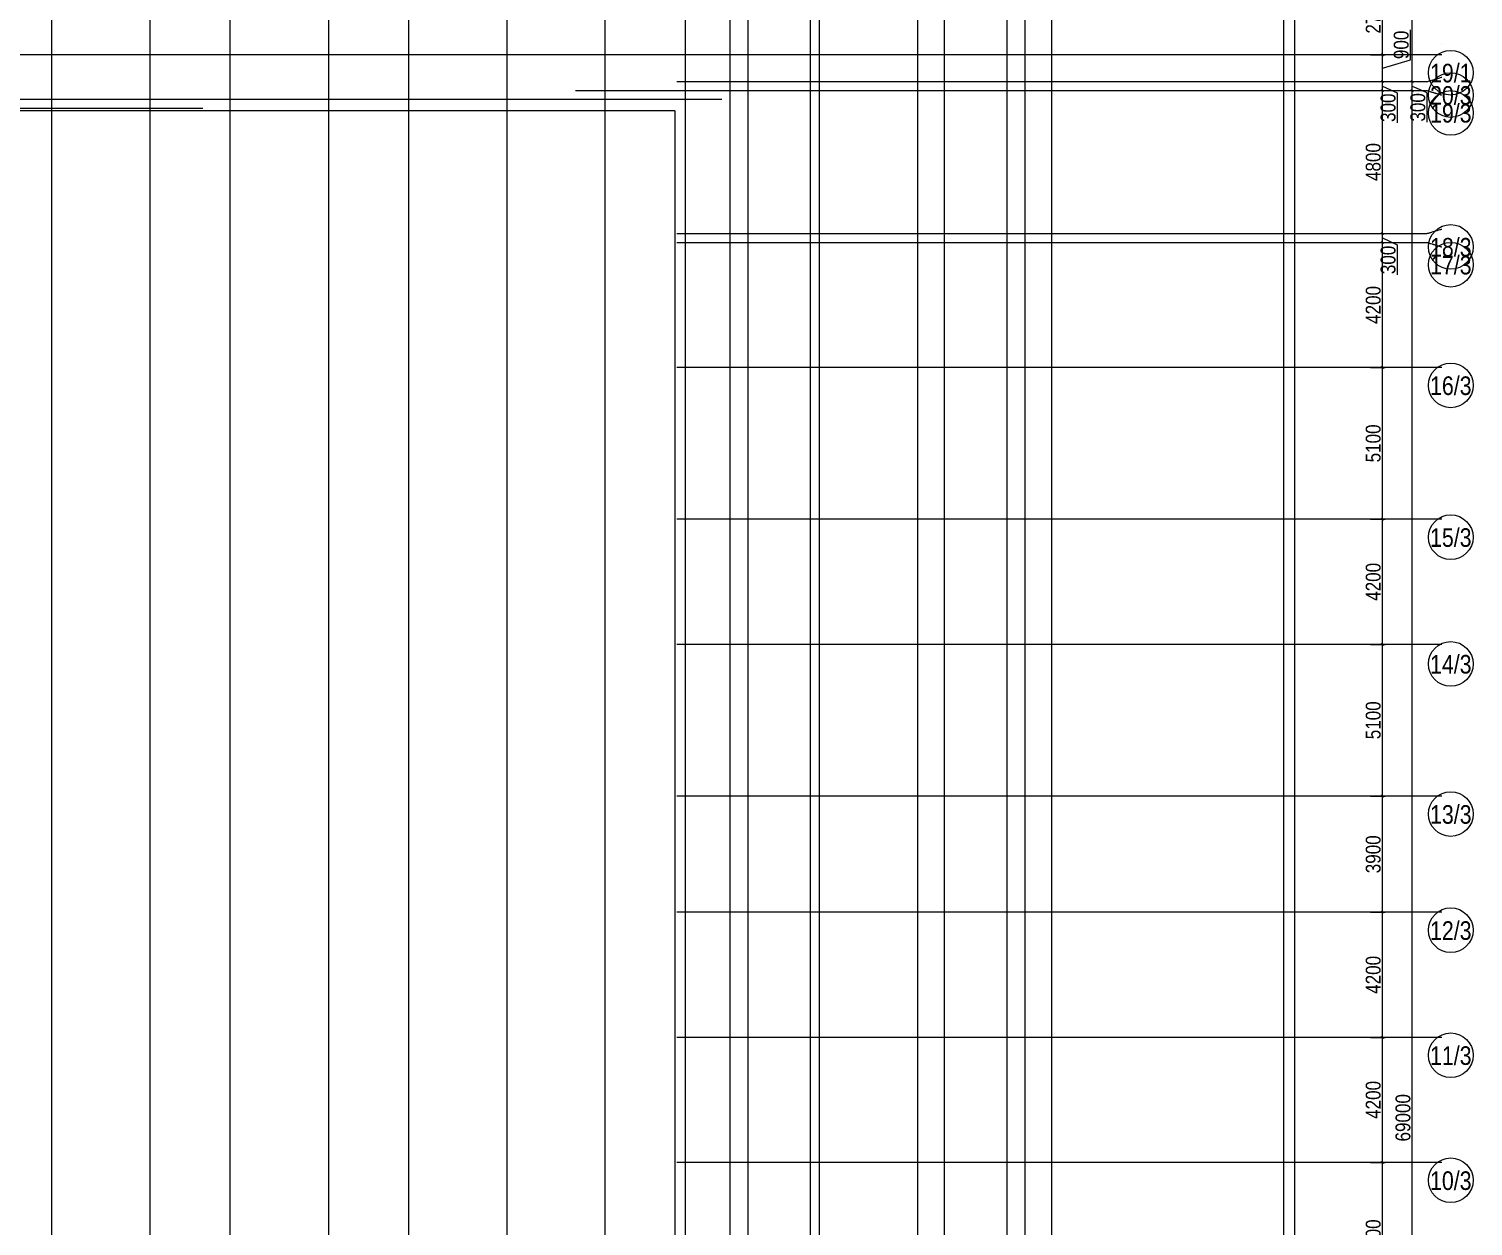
# Model space of a CAD drawing. Header units: millimetres. Extents: x 538266 to 1167394, y 114608 to 637157.
# Drawn here: x 901670 to 950198, y 153274 to 193485 of the extents above; entities that cross this region are included whole.
import ezdxf
from ezdxf.enums import TextEntityAlignment as Align

# ---------------------------------------------------------------- set-up
doc = ezdxf.new("R2010")
doc.units = ezdxf.units.MM
doc.linetypes.add('CENTER2', pattern=[28.575, 19.05, -3.175, 3.175, -3.175])
doc.linetypes.add('DASHED', pattern=[19.05, 12.7, -6.35])
doc.layers.get('Defpoints').update_dxf_attribs({"color": 140})
doc.layers.add('АР_Делит', color=120, linetype='Continuous', lineweight=0, plot=False)
doc.layers.add('РД_Оси_100', color=7, linetype='Continuous', lineweight=0, true_color=0x525252)
doc.layers.add('РД_Оси_размер', color=8, linetype='Continuous', lineweight=0)
doc.styles.add('style1', font='ARIALN.TTF')
doc.styles.add('ккк', font='isocpeur.ttf', dxfattribs={"width": 0.85, "oblique": 15})
doc.dimstyles.new('Dim100_ареал', dxfattribs={"dimscale": 100, "dimtxt": 2.5, "dimasz": 1, "dimexe": 1, "dimexo": 1, "dimgap": 0.5, "dimtad": 1, "dimzin": 12, "dimdsep": 46, "dimtxsty": 'style1', "dimblk": 'ARCHTICK', "dimcen": 1, "dimdle": 1, "dimclrd": 256, "dimclre": 256, "dimaunit": 1, "dimadec": 0, "dimazin": 3, "dimtfac": 1, "dimtmove": 1, "dimatfit": 3, "dimldrblk": 'OPEN30', "dimfxl": 4, "dimfxlon": 1, "dimtolj": 1, "dimtzin": 0, "dimlwd": 9, "dimlwe": 9, "dimarcsym": 0})

# ---------------------------------------------------------------- blocks, each defined once
blk = doc.blocks.new('A-iden')
at = {"linetype": 'Continuous', "lineweight": 5}
blk.add_circle((0, -4), 3, dxfattribs=at)
at = {"color": 0, "linetype": 'Continuous', "lineweight": 20, "style": 'ккк', "width": 0.85}
blk.add_attdef('ID', text='', height=8, dxfattribs=at).set_placement((0.31, -3.85), align=Align.MIDDLE_CENTER)
blk = doc.blocks.new('_ArchTick')
at = {"color": 0, "linetype": 'ByBlock', "const_width": 0.15}
blk.add_lwpolyline([(-0.5, -0.5), (0.5, 0.5)], dxfattribs=at)
blk = doc.blocks.new('*D902')
at = {"layer": 'Defpoints', "color": 0, "transparency": 16777216}
for p in [(116910, 69000), (118910, 69000), (116910, 0)]:
    blk.add_point(p, dxfattribs=at)
at = {"layer": 'РД_Оси_размер', "lineweight": 9, "transparency": 16777216}
for p, q in [((118510, 69000), (119010, 69000)), ((118910, -100), (118910, 69100)), ((118510, 0), (119010, 0))]:
    blk.add_line(p, q, dxfattribs=at)
at = {"layer": 'РД_Оси_размер', "lineweight": 9, "transparency": 16777216, "xscale": 100, "yscale": 100, "zscale": 100}
for p, rotation in [((118910, 69000), 90), ((118910, 0), 270)]:
    blk.add_blockref('_ArchTick', p, dxfattribs=dict(at, rotation=rotation))
at = {"layer": 'РД_Оси_размер', "color": 0, "transparency": 16777216, "insert": (118605, 34500), "char_height": 500, "attachment_point": 5, "rotation": 90, "style": 'style1'}
blk.add_mtext('\\A1;69000', dxfattribs=at)
blk = doc.blocks.new('_Open30')
at = {"color": 0, "linetype": 'ByBlock', "lineweight": -2}
for p, q in [((-1, 0.27), (0, 0)), ((0, 0), (-1, -0.27)), ((0, 0), (-1, 0))]:
    blk.add_line(p, q, dxfattribs=at)
blk = doc.blocks.new('*D903')
at = {"layer": 'Defpoints', "color": 0, "transparency": 16777216}
for p in [(116910, 69300), (116910, 69000), (118910, 69300)]:
    blk.add_point(p, dxfattribs=at)
at = {"layer": 'РД_Оси_размер', "lineweight": 9, "transparency": 16777216}
for p, q in [((118910, 68900), (118910, 69400)), ((118510, 69300), (119010, 69300)), ((118510, 69000), (119010, 69000)), ((118910, 69150), (119410, 68939)), ((119410, 68939), (119410, 67935))]:
    blk.add_line(p, q, dxfattribs=at)
at = {"layer": 'РД_Оси_размер', "lineweight": 9, "transparency": 16777216, "xscale": 100, "yscale": 100, "zscale": 100}
for p, rotation in [((118910, 69300), 90), ((118910, 69000), 270)]:
    blk.add_blockref('_ArchTick', p, dxfattribs=dict(at, rotation=rotation))
at = {"layer": 'РД_Оси_размер', "color": 0, "transparency": 16777216, "insert": (119105, 68437), "char_height": 500, "attachment_point": 5, "rotation": 90, "style": 'style1'}
blk.add_mtext('\\A1;300', dxfattribs=at)
blk = doc.blocks.new('*D910')
at = {"layer": 'Defpoints', "color": 0, "transparency": 16777216}
for p in [(116910, 33000), (117910, 33000), (116910, 27900)]:
    blk.add_point(p, dxfattribs=at)
at = {"layer": 'РД_Оси_размер', "lineweight": 9, "transparency": 16777216}
for p, q in [((117510, 33000), (118010, 33000)), ((117910, 27800), (117910, 33100)), ((117510, 27900), (118010, 27900))]:
    blk.add_line(p, q, dxfattribs=at)
at = {"layer": 'РД_Оси_размер', "lineweight": 9, "transparency": 16777216, "xscale": 100, "yscale": 100, "zscale": 100}
for p, rotation in [((117910, 33000), 90), ((117910, 27900), 270)]:
    blk.add_blockref('_ArchTick', p, dxfattribs=dict(at, rotation=rotation))
at = {"layer": 'РД_Оси_размер', "color": 0, "transparency": 16777216, "insert": (117605, 30450), "char_height": 500, "attachment_point": 5, "rotation": 90, "style": 'style1'}
blk.add_mtext('\\A1;5100', dxfattribs=at)
blk = doc.blocks.new('*D911')
at = {"layer": 'Defpoints', "color": 0, "transparency": 16777216}
for p in [(116910, 37200), (117910, 37200), (116910, 33000)]:
    blk.add_point(p, dxfattribs=at)
at = {"layer": 'РД_Оси_размер', "lineweight": 9, "transparency": 16777216}
for p, q in [((117510, 37200), (118010, 37200)), ((117910, 32900), (117910, 37300)), ((117510, 33000), (118010, 33000))]:
    blk.add_line(p, q, dxfattribs=at)
at = {"layer": 'РД_Оси_размер', "lineweight": 9, "transparency": 16777216, "xscale": 100, "yscale": 100, "zscale": 100}
for p, rotation in [((117910, 37200), 90), ((117910, 33000), 270)]:
    blk.add_blockref('_ArchTick', p, dxfattribs=dict(at, rotation=rotation))
at = {"layer": 'РД_Оси_размер', "color": 0, "transparency": 16777216, "insert": (117605, 35100), "char_height": 500, "attachment_point": 5, "rotation": 90, "style": 'style1'}
blk.add_mtext('\\A1;4200', dxfattribs=at)
blk = doc.blocks.new('*D912')
at = {"layer": 'Defpoints', "color": 0, "transparency": 16777216}
for p in [(116910, 41400), (117910, 41400), (116910, 37200)]:
    blk.add_point(p, dxfattribs=at)
at = {"layer": 'РД_Оси_размер', "lineweight": 9, "transparency": 16777216}
for p, q in [((117510, 41400), (118010, 41400)), ((117910, 37100), (117910, 41500)), ((117510, 37200), (118010, 37200))]:
    blk.add_line(p, q, dxfattribs=at)
at = {"layer": 'РД_Оси_размер', "lineweight": 9, "transparency": 16777216, "xscale": 100, "yscale": 100, "zscale": 100}
for p, rotation in [((117910, 41400), 90), ((117910, 37200), 270)]:
    blk.add_blockref('_ArchTick', p, dxfattribs=dict(at, rotation=rotation))
at = {"layer": 'РД_Оси_размер', "color": 0, "transparency": 16777216, "insert": (117605, 39300), "char_height": 500, "attachment_point": 5, "rotation": 90, "style": 'style1'}
blk.add_mtext('\\A1;4200', dxfattribs=at)
blk = doc.blocks.new('*D913')
at = {"layer": 'Defpoints', "color": 0, "transparency": 16777216}
for p in [(116910, 45300), (117910, 45300), (116910, 41400)]:
    blk.add_point(p, dxfattribs=at)
at = {"layer": 'РД_Оси_размер', "lineweight": 9, "transparency": 16777216}
for p, q in [((117510, 45300), (118010, 45300)), ((117910, 41300), (117910, 45400)), ((117510, 41400), (118010, 41400))]:
    blk.add_line(p, q, dxfattribs=at)
at = {"layer": 'РД_Оси_размер', "lineweight": 9, "transparency": 16777216, "xscale": 100, "yscale": 100, "zscale": 100}
for p, rotation in [((117910, 45300), 90), ((117910, 41400), 270)]:
    blk.add_blockref('_ArchTick', p, dxfattribs=dict(at, rotation=rotation))
at = {"layer": 'РД_Оси_размер', "color": 0, "transparency": 16777216, "insert": (117605, 43350), "char_height": 500, "attachment_point": 5, "rotation": 90, "style": 'style1'}
blk.add_mtext('\\A1;3900', dxfattribs=at)
blk = doc.blocks.new('*D914')
at = {"layer": 'Defpoints', "color": 0, "transparency": 16777216}
for p in [(116910, 50400), (117910, 50400), (116910, 45300)]:
    blk.add_point(p, dxfattribs=at)
at = {"layer": 'РД_Оси_размер', "lineweight": 9, "transparency": 16777216}
for p, q in [((117910, 45200), (117910, 50500)), ((117510, 50400), (118010, 50400)), ((117510, 45300), (118010, 45300))]:
    blk.add_line(p, q, dxfattribs=at)
at = {"layer": 'РД_Оси_размер', "lineweight": 9, "transparency": 16777216, "xscale": 100, "yscale": 100, "zscale": 100}
for p, rotation in [((117910, 50400), 90), ((117910, 45300), 270)]:
    blk.add_blockref('_ArchTick', p, dxfattribs=dict(at, rotation=rotation))
at = {"layer": 'РД_Оси_размер', "color": 0, "transparency": 16777216, "insert": (117605, 47850), "char_height": 500, "attachment_point": 5, "rotation": 90, "style": 'style1'}
blk.add_mtext('\\A1;5100', dxfattribs=at)
blk = doc.blocks.new('*D980')
at = {"layer": 'Defpoints', "color": 0, "transparency": 16777216}
for p in [(116910, 54600), (117910, 54600), (116910, 50400)]:
    blk.add_point(p, dxfattribs=at)
at = {"layer": 'РД_Оси_размер', "lineweight": 9, "transparency": 16777216}
for p, q in [((117510, 54600), (118010, 54600)), ((117910, 50300), (117910, 54700)), ((117510, 50400), (118010, 50400))]:
    blk.add_line(p, q, dxfattribs=at)
at = {"layer": 'РД_Оси_размер', "lineweight": 9, "transparency": 16777216, "xscale": 100, "yscale": 100, "zscale": 100}
for p, rotation in [((117910, 54600), 90), ((117910, 50400), 270)]:
    blk.add_blockref('_ArchTick', p, dxfattribs=dict(at, rotation=rotation))
at = {"layer": 'РД_Оси_размер', "color": 0, "transparency": 16777216, "insert": (117605, 52500), "char_height": 500, "attachment_point": 5, "rotation": 90, "style": 'style1'}
blk.add_mtext('\\A1;4200', dxfattribs=at)
blk = doc.blocks.new('*D981')
at = {"layer": 'Defpoints', "color": 0, "transparency": 16777216}
for p in [(116910, 59700), (117910, 59700), (116910, 54600)]:
    blk.add_point(p, dxfattribs=at)
at = {"layer": 'РД_Оси_размер', "lineweight": 9, "transparency": 16777216}
for p, q in [((117510, 59700), (118010, 59700)), ((117910, 54500), (117910, 59800)), ((117510, 54600), (118010, 54600))]:
    blk.add_line(p, q, dxfattribs=at)
at = {"layer": 'РД_Оси_размер', "lineweight": 9, "transparency": 16777216, "xscale": 100, "yscale": 100, "zscale": 100}
for p, rotation in [((117910, 59700), 90), ((117910, 54600), 270)]:
    blk.add_blockref('_ArchTick', p, dxfattribs=dict(at, rotation=rotation))
at = {"layer": 'РД_Оси_размер', "color": 0, "transparency": 16777216, "insert": (117605, 57150), "char_height": 500, "attachment_point": 5, "rotation": 90, "style": 'style1'}
blk.add_mtext('\\A1;5100', dxfattribs=at)
blk = doc.blocks.new('*D982')
at = {"layer": 'Defpoints', "color": 0, "transparency": 16777216}
for p in [(116910, 63900), (117910, 63900), (116910, 59700)]:
    blk.add_point(p, dxfattribs=at)
at = {"layer": 'РД_Оси_размер', "lineweight": 9, "transparency": 16777216}
for p, q in [((117510, 63900), (118010, 63900)), ((117910, 59600), (117910, 64000)), ((117510, 59700), (118010, 59700))]:
    blk.add_line(p, q, dxfattribs=at)
at = {"layer": 'РД_Оси_размер', "lineweight": 9, "transparency": 16777216, "xscale": 100, "yscale": 100, "zscale": 100}
for p, rotation in [((117910, 63900), 90), ((117910, 59700), 270)]:
    blk.add_blockref('_ArchTick', p, dxfattribs=dict(at, rotation=rotation))
at = {"layer": 'РД_Оси_размер', "color": 0, "transparency": 16777216, "insert": (117605, 61800), "char_height": 500, "attachment_point": 5, "rotation": 90, "style": 'style1'}
blk.add_mtext('\\A1;4200', dxfattribs=at)
blk = doc.blocks.new('*D983')
at = {"layer": 'Defpoints', "color": 0, "transparency": 16777216}
for p in [(116910, 64200), (117910, 64200), (116910, 63900)]:
    blk.add_point(p, dxfattribs=at)
at = {"layer": 'РД_Оси_размер', "lineweight": 9, "transparency": 16777216}
for p, q in [((117510, 64200), (118010, 64200)), ((117910, 63800), (117910, 64300)), ((117510, 63900), (118010, 63900)), ((117910, 64050), (118410, 63814)), ((118410, 63814), (118410, 62810))]:
    blk.add_line(p, q, dxfattribs=at)
at = {"layer": 'РД_Оси_размер', "lineweight": 9, "transparency": 16777216, "xscale": 100, "yscale": 100, "zscale": 100}
for p, rotation in [((117910, 64200), 90), ((117910, 63900), 270)]:
    blk.add_blockref('_ArchTick', p, dxfattribs=dict(at, rotation=rotation))
at = {"layer": 'РД_Оси_размер', "color": 0, "transparency": 16777216, "insert": (118105, 63312), "char_height": 500, "attachment_point": 5, "rotation": 90, "style": 'style1'}
blk.add_mtext('\\A1;300', dxfattribs=at)
blk = doc.blocks.new('*D984')
at = {"layer": 'Defpoints', "color": 0, "transparency": 16777216}
for p in [(116910, 69000), (117910, 69000), (116910, 64200)]:
    blk.add_point(p, dxfattribs=at)
at = {"layer": 'РД_Оси_размер', "lineweight": 9, "transparency": 16777216}
for p, q in [((117510, 69000), (118010, 69000)), ((117910, 64100), (117910, 69100)), ((117510, 64200), (118010, 64200))]:
    blk.add_line(p, q, dxfattribs=at)
at = {"layer": 'РД_Оси_размер', "lineweight": 9, "transparency": 16777216, "xscale": 100, "yscale": 100, "zscale": 100}
for p, rotation in [((117910, 69000), 90), ((117910, 64200), 270)]:
    blk.add_blockref('_ArchTick', p, dxfattribs=dict(at, rotation=rotation))
at = {"layer": 'РД_Оси_размер', "color": 0, "transparency": 16777216, "insert": (117605, 66600), "char_height": 500, "attachment_point": 5, "rotation": 90, "style": 'style1'}
blk.add_mtext('\\A1;4800', dxfattribs=at)
blk = doc.blocks.new('*D985')
at = {"layer": 'Defpoints', "color": 0, "transparency": 16777216}
for p in [(116910, 69300), (116910, 69000), (117910, 69300)]:
    blk.add_point(p, dxfattribs=at)
at = {"layer": 'РД_Оси_размер', "lineweight": 9, "transparency": 16777216}
for p, q in [((117910, 68900), (117910, 69400)), ((117510, 69300), (118010, 69300)), ((117510, 69000), (118010, 69000)), ((117910, 69150), (118410, 68926)), ((118410, 68926), (118410, 67922))]:
    blk.add_line(p, q, dxfattribs=at)
at = {"layer": 'РД_Оси_размер', "lineweight": 9, "transparency": 16777216, "xscale": 100, "yscale": 100, "zscale": 100}
for p, rotation in [((117910, 69300), 90), ((117910, 69000), 270)]:
    blk.add_blockref('_ArchTick', p, dxfattribs=dict(at, rotation=rotation))
at = {"layer": 'РД_Оси_размер', "color": 0, "transparency": 16777216, "insert": (118105, 68424), "char_height": 500, "attachment_point": 5, "rotation": 90, "style": 'style1'}
blk.add_mtext('\\A1;300', dxfattribs=at)
blk = doc.blocks.new('*D986')
at = {"layer": 'Defpoints', "color": 0, "transparency": 16777216}
for p in [(116910, 70200), (117910, 70200), (116910, 69300)]:
    blk.add_point(p, dxfattribs=at)
at = {"layer": 'РД_Оси_размер', "lineweight": 9, "transparency": 16777216}
for p, q in [((118851, 70032), (118851, 71037)), ((117510, 70200), (118010, 70200)), ((117910, 69200), (117910, 70300)), ((117910, 69750), (118851, 70032)), ((117510, 69300), (118010, 69300))]:
    blk.add_line(p, q, dxfattribs=at)
at = {"layer": 'РД_Оси_размер', "lineweight": 9, "transparency": 16777216, "xscale": 100, "yscale": 100, "zscale": 100}
for p, rotation in [((117910, 70200), 90), ((117910, 69300), 270)]:
    blk.add_blockref('_ArchTick', p, dxfattribs=dict(at, rotation=rotation))
at = {"layer": 'РД_Оси_размер', "color": 0, "transparency": 16777216, "insert": (118546, 70535), "char_height": 500, "attachment_point": 5, "rotation": 90, "style": 'style1'}
blk.add_mtext('\\A1;900', dxfattribs=at)
blk = doc.blocks.new('*D987')
at = {"layer": 'Defpoints', "color": 0, "transparency": 16777216}
for p in [(116910, 72900), (117910, 72900), (116910, 70200)]:
    blk.add_point(p, dxfattribs=at)
at = {"layer": 'РД_Оси_размер', "lineweight": 9, "transparency": 16777216}
for p, q in [((117510, 72900), (118010, 72900)), ((117910, 70100), (117910, 73000)), ((117510, 70200), (118010, 70200))]:
    blk.add_line(p, q, dxfattribs=at)
at = {"layer": 'РД_Оси_размер', "lineweight": 9, "transparency": 16777216, "xscale": 100, "yscale": 100, "zscale": 100}
for p, rotation in [((117910, 72900), 90), ((117910, 70200), 270)]:
    blk.add_blockref('_ArchTick', p, dxfattribs=dict(at, rotation=rotation))
at = {"layer": 'РД_Оси_размер', "color": 0, "transparency": 16777216, "insert": (117605, 71550), "char_height": 500, "attachment_point": 5, "rotation": 90, "style": 'style1'}
blk.add_mtext('\\A1;2700', dxfattribs=at)
blk = doc.blocks.new('*D856')
at = {"layer": 'Defpoints', "color": 0, "transparency": 16777216}
for p in [(114955, 100500), (118910, 100500), (116910, 69300)]:
    blk.add_point(p, dxfattribs=at)
at = {"layer": 'РД_Оси_размер', "lineweight": 9, "transparency": 16777216}
for p, q in [((118510, 100500), (119010, 100500)), ((118910, 69200), (118910, 100600)), ((118510, 69300), (119010, 69300))]:
    blk.add_line(p, q, dxfattribs=at)
at = {"layer": 'РД_Оси_размер', "lineweight": 9, "transparency": 16777216, "xscale": 100, "yscale": 100, "zscale": 100}
for p, rotation in [((118910, 100500), 90), ((118910, 69300), 270)]:
    blk.add_blockref('_ArchTick', p, dxfattribs=dict(at, rotation=rotation))
at = {"layer": 'РД_Оси_размер', "color": 0, "transparency": 16777216, "insert": (118605, 84900), "char_height": 500, "attachment_point": 5, "rotation": 90, "style": 'style1'}
blk.add_mtext('\\A1;31200', dxfattribs=at)
blk = doc.blocks.new('СОШ_2200_АР_ОСИ_М100_28.05.24')
at = {"layer": 'АР_Делит', "color": 251, "linetype": 'DASHED', "true_color": 0x636466}
blk.add_lwpolyline([(114955, 135155), (114955, -355), (93595.036, -355), (93595.036, 13855), (94145, 13855), (94145, 68320), (66055, 68320), (66055, 13857.73), (83455, 13857.73), (83455, -355), (45245, -355), (45245, 13145), (44695, 13145), (44695, 26755), (45245, 26755), (45245, 68320), (20455, 68320), (20455, 26755), (27955, 26755), (27955, 13145), (-355, 13145), (-355, 100855)], dxfattribs=at)
at = {"layer": 'РД_Оси_100', "color": 251, "linetype": 'CENTER2', "true_color": 0x636466}
for p, q in [((73200, -6155), (73200, 139938.679)), ((79200, -6155), (79200, 139938.679)), ((85200, -6155), (85200, 139938.679)), ((88500, -6155), (88500, 139938.679)), ((91800, -6155), (91800, 139938.679)), ((94500, -6155), (94500, 139938.679)), ((96000, -6155), (96000, 139938.679)), ((102300, -6155), (102300, 139938.679)), ((114600, -6155), (114600, 139938.679)), ((90799.446, 69000), (117755, 69000)), ((119910, 59700), (94200, 59700)), ((119910, 54600), (94200, 54600)), ((119910, 50400), (94200, 50400)), ((119910, 45300), (94200, 45300)), ((119910, 41400), (94200, 41400)), ((119910, 37200), (94200, 37200)), ((119910, 33000), (94200, 33000))]:
    blk.add_line(p, q, dxfattribs=at)
for points in [[(76500, 139938.679), (76500, -6155)], [(82500, 139938.679), (82500, -6155)], [(96600, -6155), (96600, 139938.679)], [(98700, -6194.98), (98700, 139538.679), (98550, 139938.679)], [(99000, -6195.83), (99000, 139538.679), (99150, 139938.679)], [(103200, -6155), (103200, 139938.679)], [(105300, -6155), (105300, 139938.679)], [(105900, 139938.679), (105900, -6155)], [(106800, -6155), (106800, 139938.679)], [(119907.516, 70586.836), (119910, 70586.416)], [(119910, 70200), (-5954.958, 70200)], [(94200, 69300), (119410, 69300), (119910, 69450)], [(94200, 69000), (119410, 69000), (119910, 68850)], [(95715.503, 68700), (-5454.958, 68700), (-5954.958, 68850)], [(78274.959, 68400), (-5454.958, 68400), (-5954.958, 68250)], [(94200, 64200), (119410, 64200), (119910, 64350)], [(94200, 63900), (119410, 63900), (119910, 63750)]]:
    blk.add_lwpolyline(points, dxfattribs=at)
at = {"layer": 'РД_Оси_100', "color": 251, "true_color": 0x636466}
ref = blk.add_blockref('A-iden', (120210, 70600), dxfattribs=dict(at, xscale=250, yscale=250, zscale=250))
ref.add_attrib('ID', '19/1', dxfattribs={"layer": '0', "linetype": 'Continuous', "height": 625, "style": 'style1'}).set_placement((120210, 69600), align=Align.MIDDLE)
ref = blk.add_blockref('A-iden', (120210, 69850), dxfattribs=dict(at, xscale=250, yscale=250, zscale=250))
ref.add_attrib('ID', '20/3', dxfattribs={"layer": '0', "linetype": 'Continuous', "height": 625, "style": 'style1'}).set_placement((120210, 68850), align=Align.MIDDLE)
ref = blk.add_blockref('A-iden', (120210, 69250), dxfattribs=dict(at, xscale=250, yscale=250, zscale=250))
ref.add_attrib('ID', '19/3', dxfattribs={"layer": '0', "linetype": 'Continuous', "height": 625, "style": 'style1'}).set_placement((120210, 68250), align=Align.MIDDLE)
ref = blk.add_blockref('A-iden', (120210, 64750), dxfattribs=dict(at, xscale=250, yscale=250, zscale=250))
ref.add_attrib('ID', '18/3', dxfattribs={"layer": '0', "linetype": 'Continuous', "height": 625, "style": 'style1'}).set_placement((120210, 63750), align=Align.MIDDLE)
ref = blk.add_blockref('A-iden', (120210, 64150), dxfattribs=dict(at, xscale=250, yscale=250, zscale=250))
ref.add_attrib('ID', '17/3', dxfattribs={"layer": '0', "linetype": 'Continuous', "height": 625, "style": 'style1'}).set_placement((120210, 63150), align=Align.MIDDLE)
ref = blk.add_blockref('A-iden', (120210, 60100), dxfattribs=dict(at, xscale=250, yscale=250, zscale=250))
ref.add_attrib('ID', '16/3', dxfattribs={"layer": '0', "linetype": 'Continuous', "height": 625, "style": 'style1'}).set_placement((120210, 59100), align=Align.MIDDLE)
ref = blk.add_blockref('A-iden', (120210, 55000), dxfattribs=dict(at, xscale=250, yscale=250, zscale=250))
ref.add_attrib('ID', '15/3', dxfattribs={"layer": '0', "linetype": 'Continuous', "height": 625, "style": 'style1'}).set_placement((120210, 54000), align=Align.MIDDLE)
ref = blk.add_blockref('A-iden', (120210, 50744.148), dxfattribs=dict(at, xscale=250, yscale=250, zscale=250))
ref.add_attrib('ID', '14/3', dxfattribs={"layer": '0', "linetype": 'Continuous', "height": 625, "style": 'style1'}).set_placement((120210, 49744.148), align=Align.MIDDLE)
ref = blk.add_blockref('A-iden', (120210, 45700), dxfattribs=dict(at, xscale=250, yscale=250, zscale=250))
ref.add_attrib('ID', '13/3', dxfattribs={"layer": '0', "linetype": 'Continuous', "height": 625, "style": 'style1'}).set_placement((120210, 44700), align=Align.MIDDLE)
ref = blk.add_blockref('A-iden', (120210, 41800), dxfattribs=dict(at, xscale=250, yscale=250, zscale=250))
ref.add_attrib('ID', '12/3', dxfattribs={"layer": '0', "linetype": 'Continuous', "height": 625, "style": 'style1'}).set_placement((120210, 40800), align=Align.MIDDLE)
ref = blk.add_blockref('A-iden', (120210, 37600), dxfattribs=dict(at, xscale=250, yscale=250, zscale=250))
ref.add_attrib('ID', '11/3', dxfattribs={"layer": '0', "linetype": 'Continuous', "height": 625, "style": 'style1'}).set_placement((120210, 36600), align=Align.MIDDLE)
ref = blk.add_blockref('A-iden', (120210, 33400), dxfattribs=dict(at, xscale=250, yscale=250, zscale=250))
ref.add_attrib('ID', '10/3', dxfattribs={"layer": '0', "linetype": 'Continuous', "height": 625, "style": 'style1'}).set_placement((120210, 32400), align=Align.MIDDLE)
at = {"layer": 'РД_Оси_размер', "color": 251, "true_color": 0x636466}
for base, p1, p2, picture, middle in [((118910, 100500), (116910, 69300), (114955, 100500), '*D856', (118604.714, 84900)), ((117910, 72900), (116910, 70200), (116910, 72900), '*D987', (117604.714, 71550)), ((117910, 70200), (116910, 69300), (116910, 70200), '*D986', (118545.573, 70082.258)), ((118910, 69000), (116910, 0), (116910, 69000), '*D902', (118604.714, 34500)), ((117910, 69000), (116910, 64200), (116910, 69000), '*D984', (117604.714, 66600)), ((117910, 63900), (116910, 59700), (116910, 63900), '*D982', (117604.714, 61800)), ((117910, 59700), (116910, 54600), (116910, 59700), '*D981', (117604.714, 57150)), ((117910, 54600), (116910, 50400), (116910, 54600), '*D980', (117604.714, 52500)), ((117910, 50400), (116910, 45300), (116910, 50400), '*D914', (117604.714, 47850)), ((117910, 45300), (116910, 41400), (116910, 45300), '*D913', (117604.714, 43350)), ((117910, 41400), (116910, 37200), (116910, 41400), '*D912', (117604.714, 39300)), ((117910, 37200), (116910, 33000), (116910, 37200), '*D911', (117604.714, 35100)), ((117910, 33000), (116910, 27900), (116910, 33000), '*D910', (117604.714, 30450))]:
    dim = blk.add_linear_dim(base=base, p1=p1, p2=p2, angle=90, dimstyle='Dim100_ареал', override={"dimtxt": 5}, dxfattribs=at)
    dim.commit()
    dim.dimension.update_dxf_attribs({"geometry": picture, "text_midpoint": middle})
for base, p1, p2, picture, middle in [((118910, 69300), (116910, 69000), (116910, 69300), '*D903', (119410, 68889.275)), ((117910, 69300), (116910, 69000), (116910, 69300), '*D985', (118410, 68876.088)), ((117910, 64200), (116910, 63900), (116910, 64200), '*D983', (118410, 63764.388))]:
    dim = blk.add_linear_dim(base=base, p1=p1, p2=p2, angle=90, dimstyle='Dim100_ареал', override={"dimtxt": 5}, dxfattribs=at)
    dim.commit()
    dim.dimension.update_dxf_attribs({"geometry": picture, "text_midpoint": middle, "dimtype": 160})

msp = doc.modelspace()

# ---------------------------------------------------------------- block references
at = {"layer": 'РД_Оси_100'}
msp.add_blockref('СОШ_2200_АР_ОСИ_М100_28.05.24', (829238, 122413), dxfattribs=at)

doc.saveas('drawing.dxf')
